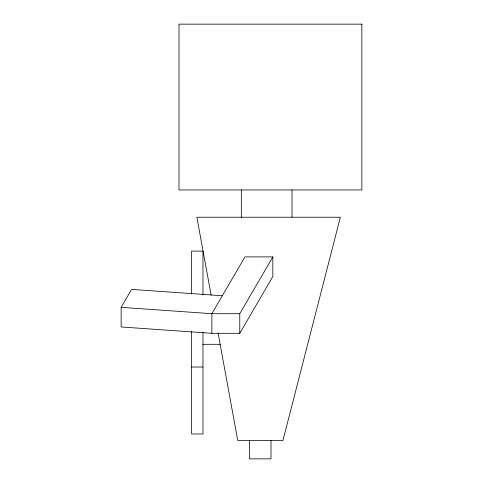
<?xml version="1.0" encoding="UTF-8"?>
<svg xmlns="http://www.w3.org/2000/svg" width="483" height="483" viewBox="0 0 483 483"><rect width="100%" height="100%" fill="white"/><g stroke="black" fill="none" stroke-linecap="round" stroke-linejoin="round"><path stroke-width="0.72" d="M211.88 333.312L211.88 313.702L244.935 256.908L272.829 256.908L272.829 276.524L239.773 333.312L211.88 333.312L121.136 326.961L121.136 307.345L131.593 289.389L222.331 295.747M239.773 333.312L239.773 313.702L272.829 256.908M239.773 313.702L211.88 313.702L121.136 307.345M202.969 344.307L220.26 344.307M191.588 367.032L202.969 367.032M211.137 295.149L196.871 217.229L340.358 217.229L282.905 440.605L237.775 440.605L218.068 332.998M292.022 189.952L292.022 217.229M271.005 440.605L271.005 458.85L249.373 458.85L249.373 440.605M241.319 189.952L241.319 217.229M202.969 294.775L202.969 251.124L191.588 251.124L191.588 294.02M202.969 332.407L202.969 433.982L191.588 433.982L191.588 331.616M361.864 24.15L178.994 24.15L178.994 189.952L361.864 189.952L361.864 24.15"/></g></svg>
